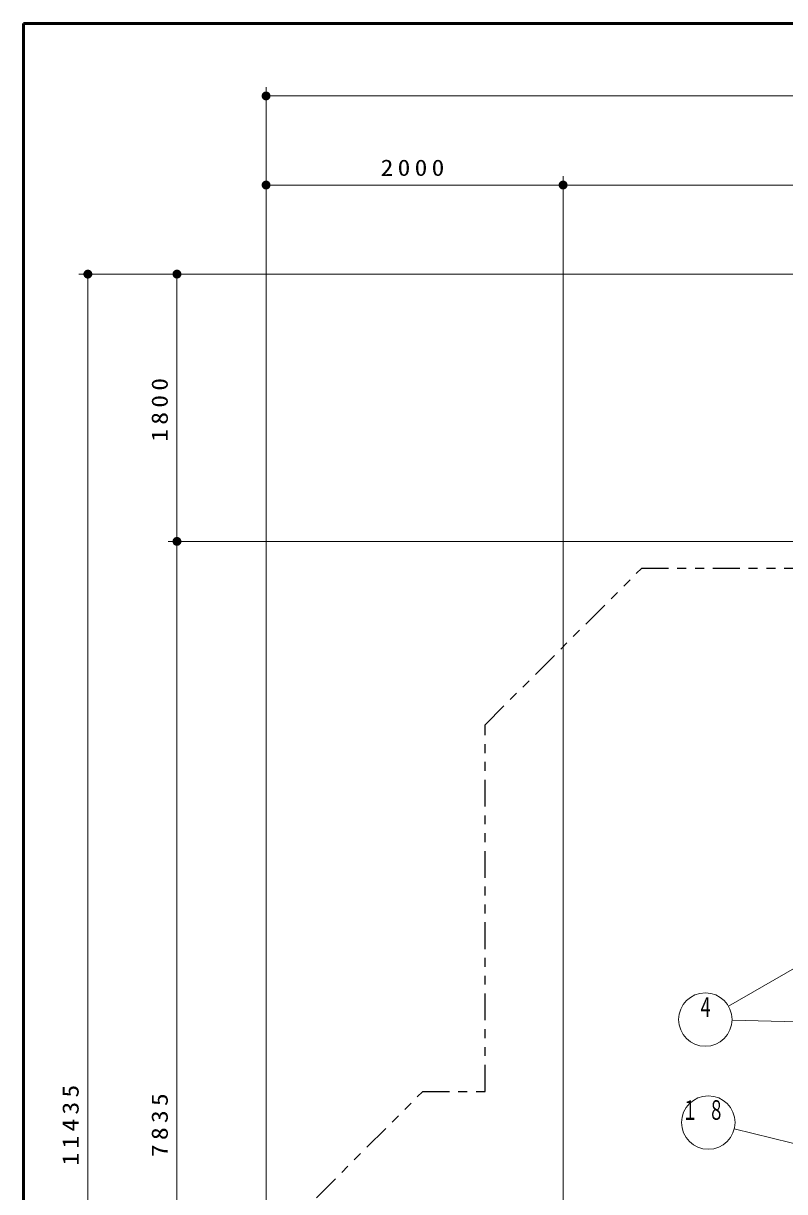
# Model space of a CAD drawing. Units: millimetres on the paper, scale 1:60. Extents: x -385 to 76, y -594 to 267.
# Drawn here: x -385 to -299.6, y 135.9 to 267 of the extents above; entities that cross this region are included whole.
import ezdxf
from ezdxf.enums import TextEntityAlignment as Align

# ---------------------------------------------------------------- set-up
doc = ezdxf.new("R2010")
doc.units = ezdxf.units.MM
doc.linetypes.add('USER3', pattern=[8, 3, -1, 1, -1, 1, -1])
doc.layers.add('1_60', color=7, linetype='Continuous', lineweight=25)
doc.layers.add('NAKAMURA図枠', color=7, linetype='Continuous', lineweight=13)
doc.styles.add('ＭＳ ゴシック', font='')
doc.styles.get('ＭＳ ゴシック').set_extended_font_data('MS Gothic')

# ---------------------------------------------------------------- blocks, each defined once
blk = doc.blocks.new('filled_dot')
at = {"color": 0, "linetype": 'Continuous', "lineweight": -2, "const_width": 1.25}
blk.add_lwpolyline([(-0.625, 0, 1), (0.625, 0, 1)], format="xyb", close=True, dxfattribs=at)

msp = doc.modelspace()

# ---------------------------------------------------------------- linework, layer by layer
at = {"layer": '1_60', "lineweight": 13}
for p, q in [((-357.765, 130.525), (-357.765, 259.854)), ((-357.765, 258.854), (-132.298, 258.854)), ((-324.432, 117.872), (-324.432, 249.854)), ((-357.765, 248.854), (-324.432, 248.854)), ((-324.432, 248.854), (-162.298, 248.854)), ((-242.973, 238.854), (-378.765, 238.854)), ((-377.765, 48.269), (-377.765, 238.854)), ((-367.765, 208.854), (-367.765, 238.854)), ((-225.264, 208.854), (-368.765, 208.854)), ((-367.765, 78.269), (-367.765, 208.854)), ((-294.708, 163.113), (-305.872, 156.682)), ((-280.82, 154.453), (-305.473, 155.106)), ((-279.108, 136.52), (-305.227, 142.911))]:
    msp.add_line(p, q, dxfattribs=at)
at = {"layer": '1_60', "color": 2, "linetype": 'USER3'}
for p, q in [((-333.19, 188.264), (-315.616, 205.837)), ((-315.616, 205.837), (-283.57, 205.837)), ((-333.19, 147.098), (-333.19, 188.264)), ((-357.765, 129.525), (-340.192, 147.098)), ((-340.192, 147.098), (-333.19, 147.098))]:
    msp.add_line(p, q, dxfattribs=at)
at = {"layer": '1_60', "lineweight": 13}
for centre in [(-308.472, 155.185), (-308.141, 143.624)]:
    msp.add_circle(centre, 3, dxfattribs=at)
at = {"layer": 'NAKAMURA図枠', "lineweight": 50}
for p, q in [((-385, 267), (-385, 0)), ((0, 267), (-385, 267))]:
    msp.add_line(p, q, dxfattribs=at)

# ---------------------------------------------------------------- block references
at = {"layer": '1_60', "lineweight": 13, "xscale": 0.4, "yscale": 0.4}
for p in [(-357.765, 258.854), (-357.765, 248.854), (-324.432, 248.854)]:
    msp.add_blockref('filled_dot', p, dxfattribs=at)
for p, rotation in [((-324.432, 248.854), 180), ((-377.765, 238.854), 270), ((-367.765, 238.854), 270), ((-367.765, 208.854), 270), ((-367.765, 208.854), 90)]:
    msp.add_blockref('filled_dot', p, dxfattribs=dict(at, rotation=rotation))

# ---------------------------------------------------------------- texts
at = {"layer": '1_60', "style": 'ＭＳ ゴシック', "width": 0.6}
msp.add_text('４', height=2.199, dxfattribs=at).set_placement((-308.472, 157.685), align=Align.TOP_CENTER)
at = {"layer": '1_60', "style": 'ＭＳ ゴシック'}
for s, insert, char_height, attachment_point in [('\\T1.33;\\W1.15;2000', (-341.099, 249.854), 1.833, 8), ('\\T1.64;\\W0.6;１８', (-308.141, 146.124), 2.199, 2)]:
    msp.add_mtext(s, dxfattribs=dict(at, insert=insert, char_height=char_height, attachment_point=attachment_point))
at = {"layer": '1_60', "char_height": 1.833, "attachment_point": 8, "rotation": 90, "style": 'ＭＳ ゴシック'}
for s, insert in [('\\T1.33;\\W1.15;1800', (-368.765, 223.854)), ('\\T1.33;\\W1.15;11435', (-378.765, 143.562)), ('\\T1.33;\\W1.15;7835', (-368.765, 143.562))]:
    msp.add_mtext(s, dxfattribs=dict(at, insert=insert))

doc.saveas('drawing.dxf')
